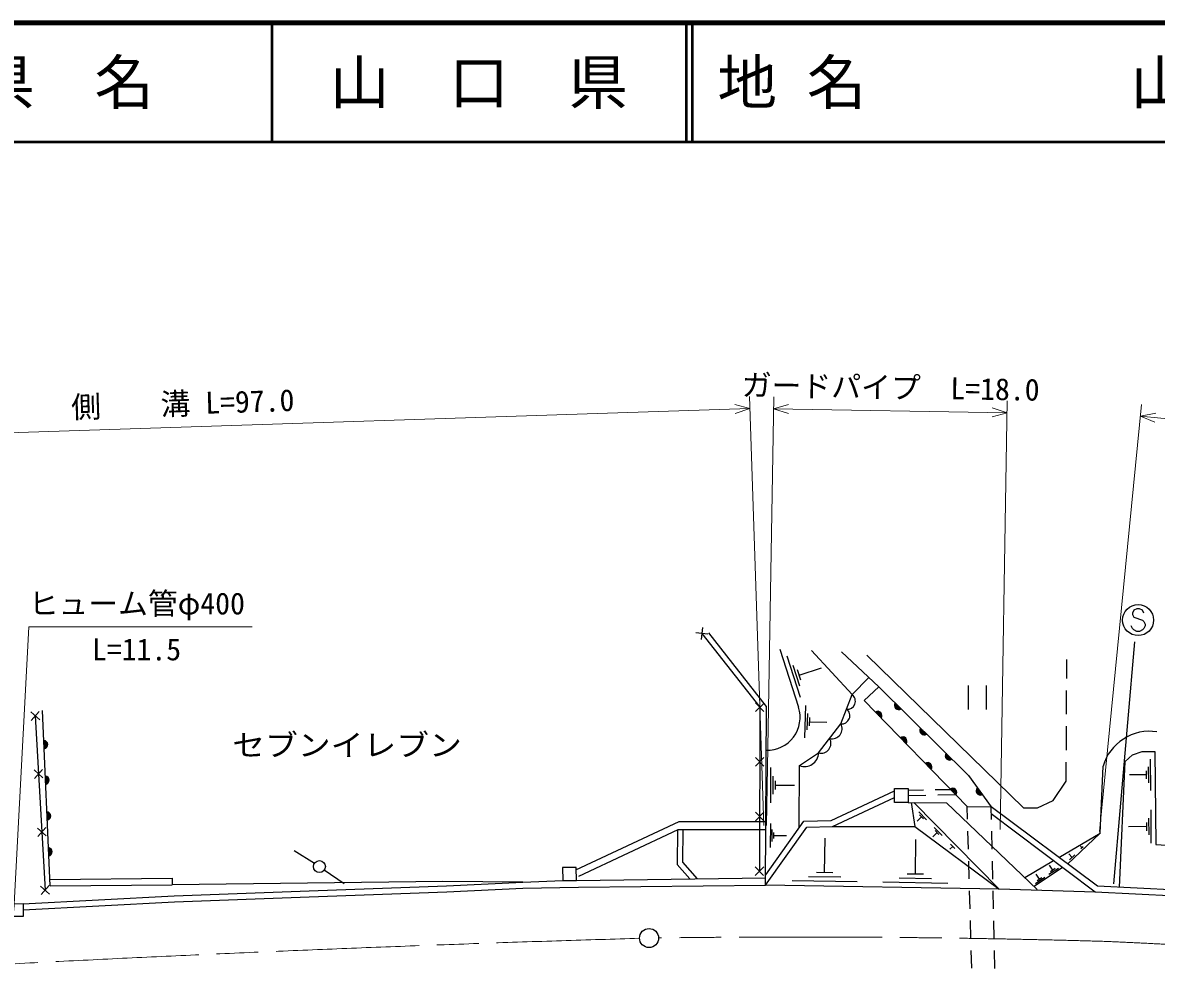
# Model space of a CAD drawing. Units: millimetres, scale not verified. Extents: x 40000 to 680000, y 20000 to 380000.
# Drawn here: x 312106 to 407193, y 300194 to 380000 of the extents above; entities that cross this region are included whole.
import ezdxf
from ezdxf.enums import TextEntityAlignment as Align

# ---------------------------------------------------------------- set-up
doc = ezdxf.new("R2010")
doc.units = ezdxf.units.MM
doc.header["$LTSCALE"] = 1000
doc.linetypes.add('CHAIN', pattern=[18.5, 12, -1.5, 3.5, -1.5])
for name, color, linetype, lineweight in [('M-BGD', 7, 'Continuous', 25), ('M-BMK', 2, 'CHAIN', 13), ('M-BMK-HTXT', 7, 'Continuous', 13), ('M-BMK-SRVR', 3, 'Continuous', 25), ('M-STR-HTXT', 7, 'Continuous', 13), ('M-STR-STRC', 7, 'Continuous', 25), ('M-TTL', 2, 'Continuous', 140), ('M-TTL-LINE', 7, 'Continuous', 50)]:
    doc.layers.add(name, color=color, linetype=linetype, lineweight=lineweight)
doc.layers.add('M-TTL-TXT', color=7, linetype='Continuous')
doc.styles.add('ＭＳ ゴシック', font='')
doc.styles.get('ＭＳ ゴシック').set_extended_font_data('MS Gothic')

msp = doc.modelspace()

# ---------------------------------------------------------------- linework, layer by layer
at = {"layer": 'M-BGD'}
for p, q in [((369137, 329271), (369018, 328278)), ((369574, 328715), (368581, 328834)), ((375618, 327448), (377187, 322593)), ((381675, 323652), (378268, 327348)), ((380795, 327229), (383916, 324313)), ((377346, 323404), (376221, 326883)), ((396038, 314151), (382911, 326958)), ((399673, 324998), (399680, 326609)), ((377296, 324349), (376734, 326088)), ((377388, 324858), (377107, 325728)), ((377247, 325293), (379103, 325893)), ((381675, 323652), (383087, 325088)), ((391419, 324411), (391419, 322411)), ((392919, 324411), (392919, 322411)), ((399661, 321998), (399669, 323998)), ((374286, 322947), (373578, 322241)), ((374285, 322240), (373579, 322948)), ((377720, 320033), (377786, 322743)), ((313538, 321532), (312792, 322199)), ((313498, 322238), (312832, 321493)), ((313165, 321866), (313983, 307261)), ((314401, 307607), (313782, 322328)), ((377917, 320706), (377950, 322061)), ((378106, 321041), (378123, 321718)), ((378114, 321379), (379560, 321344)), ((399648, 318999), (399657, 320999)), ((374278, 318363), (373569, 317657)), ((374276, 317656), (373570, 318364)), ((377241, 312505), (377266, 317709)), ((399638, 316388), (399644, 317999)), ((402470, 312045), (402736, 317651)), ((406682, 318244), (406706, 315606)), ((313810, 316664), (313065, 317331)), ((313771, 317370), (313104, 316625)), ((374855, 314567), (374868, 317551)), ((375057, 315312), (375063, 316804)), ((406342, 316922), (404935, 316910)), ((406339, 317252), (406345, 316592)), ((406512, 317583), (406524, 316264)), ((375258, 315684), (375261, 316430)), ((375259, 316057), (376851, 316050)), ((388653, 315683), (389923, 315702)), ((398540, 314770), (399638, 316388)), ((386382, 315650), (387653, 315669)), ((386389, 315202), (387871, 315224)), ((388870, 315238), (390352, 315260)), ((397220, 314156), (398540, 314770)), ((394003, 307347), (386866, 314594)), ((387268, 313824), (387927, 313144)), ((391324, 314260), (393338, 314231)), ((391355, 313193), (391324, 314260)), ((393362, 313185), (393338, 314231)), ((402248, 307579), (393338, 314231)), ((396038, 314151), (397220, 314156)), ((406720, 313990), (406745, 311191)), ((374269, 313779), (373560, 313073)), ((374267, 313072), (373562, 313781)), ((374838, 310836), (374847, 312852)), ((387507, 313396), (387144, 313045)), ((387342, 313566), (387672, 313226)), ((401947, 307179), (393351, 313658)), ((406356, 312937), (406363, 312237)), ((406540, 313288), (406552, 311889)), ((314083, 311796), (313338, 312463)), ((314044, 312502), (313377, 311757)), ((358742, 308438), (367100, 312352)), ((367028, 312318), (366995, 309395)), ((367100, 312352), (374445, 312352)), ((374975, 311340), (374979, 312348)), ((375110, 311591), (375113, 312095)), ((380035, 312595), (386941, 312584)), ((388798, 312085), (388435, 311734)), ((388559, 312513), (389218, 311833)), ((388633, 312255), (388962, 311915)), ((391427, 310694), (391383, 312193)), ((393418, 310685), (393384, 312185)), ((406359, 312587), (404867, 312574)), ((375112, 311843), (376187, 311838)), ((379374, 308719), (379423, 311625)), ((386984, 308593), (387033, 311505)), ((389941, 311107), (390291, 310746)), ((400964, 310801), (400834, 310938)), ((336571, 309492), (334871, 310547)), ((390116, 310926), (389875, 310693)), ((400124, 309996), (399841, 310294)), ((400348, 310209), (399900, 309783)), ((401066, 310898), (400861, 310704)), ((366995, 309395), (368055, 308204)), ((374260, 309195), (373551, 308490)), ((374258, 308488), (373553, 309197)), ((391498, 308195), (391455, 309694)), ((393474, 308186), (393440, 309685)), ((396160, 308301), (398565, 309728)), ((399328, 309153), (396952, 307548)), ((398978, 309080), (398190, 308555)), ((398514, 308923), (398234, 309343)), ((398711, 309054), (398317, 308791)), ((314396, 308157), (324640, 308259)), ((324640, 308259), (324645, 307708)), ((337408, 308946), (339060, 307819)), ((380731, 308333), (378006, 308378)), ((380056, 308707), (378693, 308730)), ((388343, 308206), (385613, 308252)), ((387666, 308581), (386301, 308604)), ((397848, 308317), (397060, 307792)), ((397384, 308160), (397104, 308580)), ((397581, 308291), (397187, 308028)), ((314356, 306928), (313610, 307594)), ((314316, 307634), (313650, 306888)), ((314401, 307607), (324645, 307708)), ((382087, 307947), (376638, 308038)), ((389702, 307819), (384242, 307911)), ((391570, 305696), (391527, 307195)), ((393530, 305686), (393496, 307186)), ((391642, 303197), (391599, 304696)), ((393586, 303187), (393552, 304687)), ((391714, 300698), (391671, 302197)), ((393642, 300688), (393609, 302187))]:
    msp.add_line(p, q, dxfattribs=at)
for points in [[(369077, 328774), (373932, 322594), (373906, 308842)], [(374424, 307675), (374490, 322650), (369663, 328844)], [(391324, 314260), (382683, 323159), (383916, 324313), (391426, 316872), (393338, 314231)], [(377266, 317709), (378857, 318755), (380740, 321196), (381675, 323652)], [(404118, 307488), (404580, 318031), (405200, 318610), (406019, 318891), (407077, 318883), (407146, 311090), (420024, 310282), (428481, 309572), (441669, 308140), (451788, 306763), (455173, 312995), (464399, 318296)], [(374424, 307675), (377885, 312548), (380035, 312595), (385231, 315028)], [(374428, 308544), (377623, 313043), (379919, 313093), (385231, 315580)], [(386382, 314599), (389580, 314566), (397207, 307305)], [(386643, 314596), (386941, 312584), (394003, 307347)], [(358505, 308945), (367181, 313008), (374448, 313008)], [(367488, 312352), (367457, 309593), (368686, 308212)], [(399013, 309994), (402470, 312045), (399754, 309441)], [(312131, 306110), (324824, 306762), (336127, 307202), (347660, 307610), (354052, 307924), (357414, 308055), (358546, 308074), (374427, 308291)], [(312157, 305610), (324846, 306263), (336146, 306702), (347681, 307110), (354069, 307424), (358714, 307502), (374424, 307675)], [(354052, 307924), (347357, 307980), (324645, 307708)], [(402066, 307087), (394003, 307347), (374424, 307675)], [(453787, 302081), (448167, 302937), (442808, 303705), (433747, 304771), (426935, 305449), (419834, 306076), (412200, 306593), (402066, 307087), (401944, 307181)], [(453862, 302575), (448240, 303432), (442872, 304201), (433801, 305268), (426982, 305947), (419872, 306574), (412229, 307092), (402248, 307579)]]:
    msp.add_lwpolyline(points, dxfattribs=at)
for points in [[(385231, 315778), (386382, 315778), (386382, 314599), (385231, 314599)], [(357414, 308055), (358546, 308074), (358528, 309163), (357396, 309144)], [(310688, 306117), (312153, 306127), (312161, 305040), (310696, 305030)]]:
    msp.add_lwpolyline(points, close=True, dxfattribs=at)
msp.add_circle((336995, 309228), 500, dxfattribs=at)
for centre, radius, start, end in [((381271, 323102), 681, 264.59698, 53.72118), ((374536, 321759), 2780, 268.72559, 17.46355), ((380804, 321875), 681, 264.59698, 53.72118), ((385578, 322743), 354, 144.06025, 306.46543), ((385578, 322743), 283, 146.28429, 304.24139), ((385578, 322743), 212, 150.03062, 300.49507), ((385578, 322743), 142, 157.74235, 292.78334), ((385578, 322743), 100, 168.06001, 282.46567), ((383830, 321900), 354, 322.95158, 125.35675), ((383830, 321900), 283, 325.17561, 123.13271), ((383830, 321900), 212, 328.92194, 119.38639), ((383830, 321900), 142, 336.63367, 111.67466), ((383830, 321900), 100, 346.95133, 101.357), ((379997, 320796), 844, 256.41372, 28.29104), ((387709, 320631), 354, 144.06025, 306.46543), ((387709, 320631), 283, 146.28429, 304.24139), ((387709, 320631), 212, 150.03062, 300.49507), ((387709, 320631), 142, 157.74235, 292.78334), ((387709, 320631), 100, 168.06001, 282.46567), ((406595, 316723), 3858, 80.29017, 124.19752), ((313849, 319461), 354, 281.20532, 83.6105), ((313849, 319461), 283, 283.42936, 81.38646), ((313849, 319461), 212, 287.17569, 77.64014), ((313849, 319461), 142, 294.88742, 69.92841), ((313849, 319461), 100, 305.20508, 59.61074), ((379055, 319576), 844, 256.41372, 28.29104), ((385920, 319748), 354, 322.95158, 125.35675), ((385920, 319748), 283, 325.17561, 123.13271), ((385920, 319748), 212, 328.92194, 119.38639), ((385920, 319748), 142, 336.63367, 111.67466), ((385920, 319748), 100, 346.95133, 101.357), ((406483, 316614), 3888, 121.9376, 164.54059), ((377701, 318780), 1156, 247.91463, 358.76678), ((389840, 318520), 354, 144.06025, 306.46543), ((389840, 318520), 283, 146.28429, 304.24139), ((389840, 318520), 212, 150.03062, 300.49507), ((389840, 318520), 142, 157.74235, 292.78334), ((388010, 317595), 354, 322.95158, 125.35675), ((388010, 317595), 283, 325.17561, 123.13271), ((388010, 317595), 212, 328.92194, 119.38639), ((388010, 317595), 142, 336.63367, 111.67466), ((388010, 317595), 100, 346.95133, 101.357), ((389840, 318520), 100, 168.06001, 282.46567), ((313975, 316464), 354, 281.20532, 83.6105), ((313975, 316464), 283, 283.42936, 81.38646), ((313975, 316464), 212, 287.17569, 77.64014), ((313975, 316464), 142, 294.88742, 69.92841), ((313975, 316464), 100, 305.20508, 59.61074), ((390099, 315443), 354, 322.95158, 125.35675), ((390099, 315443), 283, 325.17561, 123.13271), ((392426, 315583), 354, 134.70757, 297.11275), ((392426, 315583), 283, 136.93161, 294.88871), ((392426, 315583), 212, 140.67793, 291.14238), ((390099, 315443), 212, 328.92194, 119.38639), ((390099, 315443), 142, 336.63367, 111.67466), ((390099, 315443), 100, 346.95133, 101.357), ((392426, 315583), 142, 148.38966, 283.43065), ((392426, 315583), 100, 158.70733, 273.11299), ((314101, 313466), 354, 281.20532, 83.6105), ((314101, 313466), 283, 283.42936, 81.38646), ((314101, 313466), 212, 287.17569, 77.64014), ((314101, 313466), 142, 294.88742, 69.92841), ((314101, 313466), 100, 305.20508, 59.61074), ((314227, 310469), 354, 281.20532, 83.6105), ((314227, 310469), 283, 283.42936, 81.38646), ((314227, 310469), 212, 287.17569, 77.64014), ((314227, 310469), 142, 294.88742, 69.92841), ((314227, 310469), 100, 305.20508, 59.61074)]:
    msp.add_arc(centre, radius, start, end, dxfattribs=at)
at = {"layer": 'M-BMK'}
for centre, radius, start, end in [((429636, -1960038), 2264206, 91.66504, 92.99162), ((377203, -599884), 903207, 88.38315, 90.74585), ((385420, -114718), 418038, 79.19961, 87.63263)]:
    msp.add_arc(centre, radius, start, end, dxfattribs=at)
at = {"layer": 'M-BMK-SRVR'}
msp.add_circle((364646, 303235), 800, dxfattribs=at)
at = {"layer": 'M-STR-HTXT'}
for p, q in [((374260, 312672), (373075, 348653)), ((374508, 312674), (375111, 348620)), ((394087, 312346), (394689, 348292)), ((278091, 344525), (373108, 347653)), ((373108, 347653), (371846, 347987)), ((373108, 347653), (371871, 347238)), ((375094, 347620), (376350, 347974)), ((375094, 347620), (394672, 347292)), ((375094, 347620), (376337, 347224)), ((394672, 347292), (393416, 346938)), ((394672, 347292), (393429, 347688)), ((402434, 312157), (405959, 347984)), ((405861, 346989), (407141, 347240)), ((405861, 346989), (457703, 341889)), ((405861, 346989), (407068, 346494)), ((311374, 305557), (312611, 329325)), ((312611, 329325), (331361, 329325))]:
    msp.add_line(p, q, dxfattribs=at)
at = {"layer": 'M-STR-STRC'}
for p, q in [((405312, 330728), (405194, 330492)), ((405194, 330492), (405194, 330374)), ((405194, 330374), (405312, 330138)), ((405549, 330847), (405312, 330728)), ((405312, 330138), (406021, 329901)), ((405785, 330847), (405549, 330847)), ((406021, 330728), (405785, 330847)), ((406140, 330492), (406021, 330728)), ((405194, 329192), (405076, 329428)), ((405312, 329074), (405194, 329192)), ((405549, 328956), (405312, 329074)), ((406021, 329074), (405785, 328956)), ((406021, 329901), (406140, 329783)), ((406140, 329192), (406021, 329074)), ((406140, 329783), (406258, 329547)), ((406258, 329428), (406140, 329192)), ((406258, 329547), (406258, 329428)), ((405351, 328085), (403614, 307791)), ((405785, 328956), (405549, 328956))]:
    msp.add_line(p, q, dxfattribs=at)
msp.add_circle((405667, 329901), 1300, dxfattribs=at)
at = {"layer": 'M-TTL'}
msp.add_line((680000, 380000), (40000, 380000), dxfattribs=at)
at = {"layer": 'M-TTL-LINE'}
for p, q in [((333000, 380000), (333000, 370000)), ((367750, 380000), (367750, 370000)), ((368250, 380000), (368250, 370000)), ((40000, 370000), (680000, 370000))]:
    msp.add_line(p, q, dxfattribs=at)

# ---------------------------------------------------------------- texts
at = {"layer": 'M-BMK-HTXT', "style": 'ＭＳ ゴシック', "width": 1.1}
msp.add_text('セブンイレブン', height=1833, dxfattribs=at).set_placement((339314, 317952), align=Align.BOTTOM_CENTER)
at = {"layer": 'M-STR-HTXT', "style": 'ＭＳ ゴシック'}
for s, rotation, p in [('ガードパイプ  L=18.0', 359.04, (384891, 347956)), ('側\u3000\u3000溝 L=97.0', 1.886, (325583, 346589))]:
    msp.add_text(s, height=1833, rotation=rotation, dxfattribs=at).set_placement(p, align=Align.BOTTOM_CENTER)
msp.add_text('ヒューム管φ400', height=1833, dxfattribs=at).set_placement((312611, 329825), align=Align.BOTTOM_LEFT)
msp.add_text('L=11.5', height=1833, dxfattribs=at).set_placement((321656, 325976), align=Align.BOTTOM_CENTER)
at = {"layer": 'M-TTL-TXT', "style": 'ＭＳ ゴシック'}
for s, p in [('県\u3000名', (315625, 375000)), ('山\u3000口\u3000県', (350375, 375000))]:
    msp.add_text(s, height=3666, dxfattribs=at).set_placement(p, align=Align.MIDDLE_CENTER)
for s, p in [('地 名', (370380, 375000)), ('山口市秋穂東', (405024, 375000))]:
    msp.add_text(s, height=3666, dxfattribs=at).set_placement(p, align=Align.MIDDLE_LEFT)

doc.saveas('drawing.dxf')
